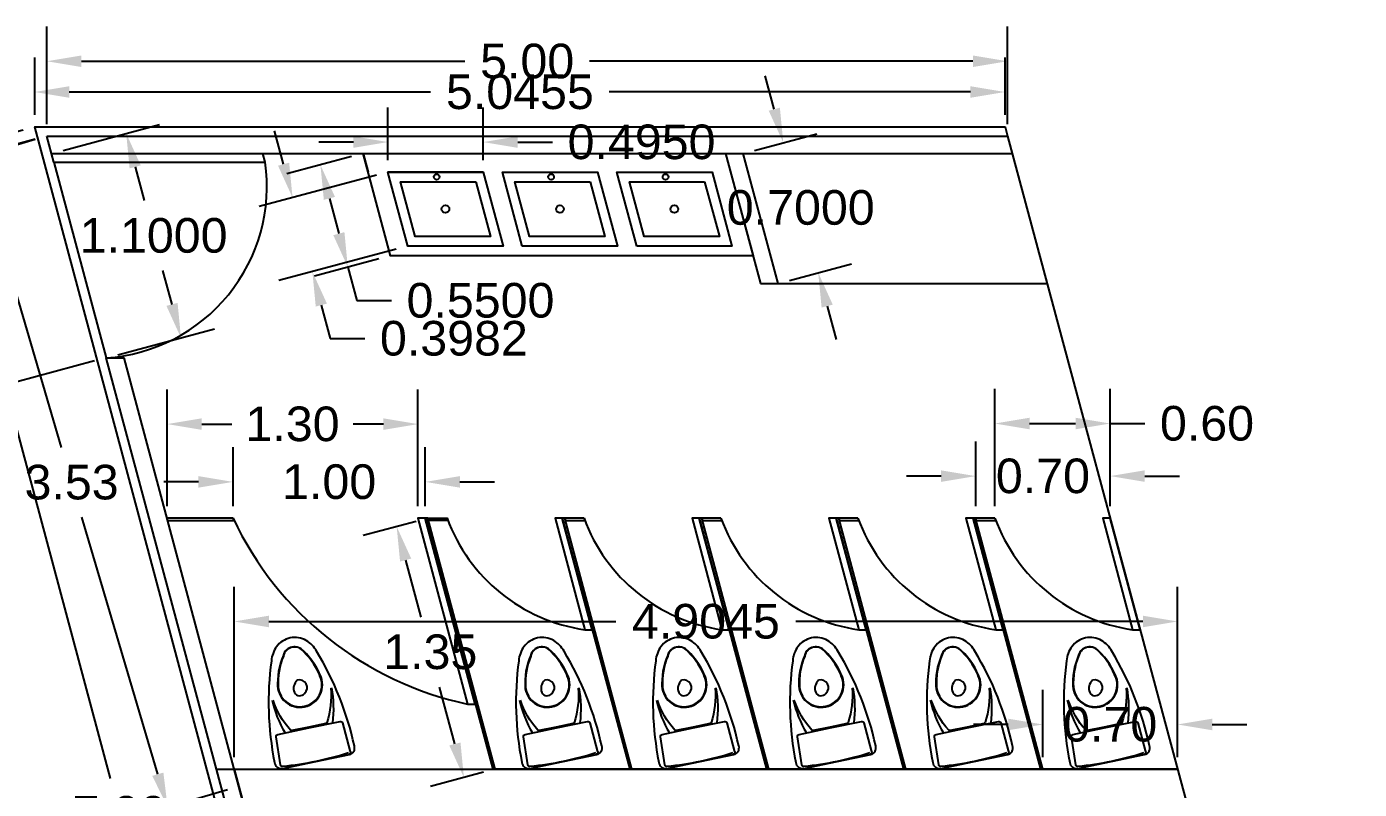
# Model space of a CAD drawing. Header units: millimetres. Extents: x 1263 to 3002, y 1308 to 2683.
# Drawn here: x 1438.88 to 1445.81, y 1383.21 to 1387.18 of the extents above; entities that cross this region are included whole.
import ezdxf
from ezdxf.lldxf.tags import DXFTag

# ---------------------------------------------------------------- set-up
doc = ezdxf.new("R2010")
doc.units = ezdxf.units.MM
doc.header["$PDMODE"] = 34
doc.layers.add('MUEBLES', color=43, linetype='Continuous')
doc.styles.get("Standard").update_dxf_attribs({"font": 'arial.ttf'})
tags = doc.linetypes.add('ARRAY BASE$0$CACHE', pattern=[0.24, 0.12, -0.12]).pattern_tags.tags
tags[6:7] = [DXFTag(74, 4), DXFTag(75, 0), DXFTag(340, '0'), DXFTag(46, 1.0), DXFTag(50, 0.0), DXFTag(44, 0.0), DXFTag(45, 0.0)]
tags[4:5] = [DXFTag(74, 4), DXFTag(75, 0), DXFTag(340, '0'), DXFTag(46, 1.0), DXFTag(50, 0.0), DXFTag(44, 0.0), DXFTag(45, 0.0)]
doc.dimstyles.get("Standard").update_dxf_attribs({"dimtxt": 0.18, "dimasz": 0.18, "dimexe": 0.18, "dimexo": 0.0625, "dimgap": 0.09, "dimtad": 0, "dimtih": 1, "dimtoh": 1, "dimdec": 4, "dimzin": 0, "dimdsep": 46, "dimtxsty": 'Standard', "dimcen": 0.09, "dimadec": 0, "dimazin": 0, "dimtfac": 1, "dimtdec": 4, "dimtofl": 0, "dimtmove": 0, "dimatfit": 3, "dimfxl": 1, "dimtolj": 1, "dimtzin": 0, "dimarcsym": 0})

# ---------------------------------------------------------------- blocks, each defined once
blk = doc.blocks.new('*D168')
at = {"color": 0, "lineweight": -2, "transparency": 16777216}
for p, q in [((1443.8153, 1384.6833), (1443.8153, 1385.0201)), ((1444.5147, 1384.6833), (1444.5147, 1385.0201)), ((1443.6353, 1384.8401), (1443.4553, 1384.8401)), ((1444.6947, 1384.8401), (1444.8747, 1384.8401))]:
    blk.add_line(p, q, dxfattribs=at)
at = {"color": 0, "transparency": 16777216}
for points in [[(1443.6353, 1384.8701), (1443.6353, 1384.8101), (1443.8153, 1384.8401)], [(1444.6947, 1384.8701), (1444.6947, 1384.8101), (1444.5147, 1384.8401)]]:
    blk.add_solid(points, dxfattribs=at)
at = {"layer": 'Defpoints', "color": 0, "transparency": 16777216}
for p in [(1444.5147, 1384.8401), (1443.8153, 1384.6208), (1444.5147, 1384.6208)]:
    blk.add_point(p, dxfattribs=at)
at = {"color": 0, "transparency": 16777216, "insert": (1444.165, 1384.8401), "char_height": 0.18, "attachment_point": 5}
blk.add_mtext('\\A1;0.70', dxfattribs=at)
blk = doc.blocks.new('*D169')
at = {"color": 0, "lineweight": -2, "transparency": 16777216}
for p, q in [((1444.1647, 1383.3793), (1444.1647, 1383.7286)), ((1444.865, 1383.3793), (1444.865, 1383.7286)), ((1443.9847, 1383.5486), (1443.8047, 1383.5486)), ((1445.045, 1383.5486), (1445.225, 1383.5486))]:
    blk.add_line(p, q, dxfattribs=at)
at = {"color": 0, "transparency": 16777216}
for points in [[(1443.9847, 1383.5786), (1443.9847, 1383.5186), (1444.1647, 1383.5486)], [(1445.045, 1383.5786), (1445.045, 1383.5186), (1444.865, 1383.5486)]]:
    blk.add_solid(points, dxfattribs=at)
at = {"layer": 'Defpoints', "color": 0, "transparency": 16777216}
for p in [(1444.865, 1383.5486), (1444.1647, 1383.3168), (1444.865, 1383.3168)]:
    blk.add_point(p, dxfattribs=at)
at = {"color": 0, "transparency": 16777216, "insert": (1444.5148, 1383.5486), "char_height": 0.18, "attachment_point": 5}
blk.add_mtext('\\A1;0.70', dxfattribs=at)
blk = doc.blocks.new('*D170')
at = {"color": 0, "lineweight": -2, "transparency": 16777216}
for p, q in [((1443.9153, 1384.6833), (1443.9153, 1385.2935)), ((1444.5147, 1384.6833), (1444.5147, 1385.2935)), ((1444.0953, 1385.1135), (1444.3347, 1385.1135)), ((1444.5147, 1385.1135), (1444.6947, 1385.1135))]:
    blk.add_line(p, q, dxfattribs=at)
at = {"color": 0, "transparency": 16777216}
for points in [[(1444.0953, 1385.1435), (1444.0953, 1385.0835), (1443.9153, 1385.1135)], [(1444.3347, 1385.1435), (1444.3347, 1385.0835), (1444.5147, 1385.1135)]]:
    blk.add_solid(points, dxfattribs=at)
at = {"layer": 'Defpoints', "color": 0, "transparency": 16777216}
for p in [(1444.5147, 1385.1135), (1443.9153, 1384.6208), (1444.5147, 1384.6208)]:
    blk.add_point(p, dxfattribs=at)
at = {"color": 0, "transparency": 16777216, "insert": (1445.0182, 1385.1135), "char_height": 0.18, "attachment_point": 5}
blk.add_mtext('\\A1;0.60', dxfattribs=at)
blk = doc.blocks.new('*D171')
at = {"color": 0, "lineweight": -2, "transparency": 16777216}
for p, q in [((1439.954, 1384.6833), (1439.954, 1384.99)), ((1440.9534, 1384.6833), (1440.9534, 1384.99)), ((1439.774, 1384.81), (1439.594, 1384.81)), ((1441.1334, 1384.81), (1441.3134, 1384.81))]:
    blk.add_line(p, q, dxfattribs=at)
at = {"color": 0, "transparency": 16777216}
for points in [[(1439.774, 1384.84), (1439.774, 1384.78), (1439.954, 1384.81)], [(1441.1334, 1384.84), (1441.1334, 1384.78), (1440.9534, 1384.81)]]:
    blk.add_solid(points, dxfattribs=at)
at = {"layer": 'Defpoints', "color": 0, "transparency": 16777216}
for p in [(1440.9534, 1384.81), (1439.954, 1384.6208), (1440.9534, 1384.6208)]:
    blk.add_point(p, dxfattribs=at)
at = {"color": 0, "transparency": 16777216, "insert": (1440.4537, 1384.81), "char_height": 0.18, "attachment_point": 5}
blk.add_mtext('\\A1;1.00', dxfattribs=at)
blk = doc.blocks.new('*D172')
at = {"color": 0, "lineweight": -2, "transparency": 16777216}
for p, q in [((1439.6111, 1384.6833), (1439.6111, 1385.2905)), ((1440.9155, 1384.6833), (1440.9155, 1385.2905)), ((1439.7911, 1385.1105), (1439.9483, 1385.1105)), ((1440.7355, 1385.1105), (1440.5783, 1385.1105))]:
    blk.add_line(p, q, dxfattribs=at)
at = {"color": 0, "transparency": 16777216}
for points in [[(1439.7911, 1385.1405), (1439.7911, 1385.0805), (1439.6111, 1385.1105)], [(1440.7355, 1385.1405), (1440.7355, 1385.0805), (1440.9155, 1385.1105)]]:
    blk.add_solid(points, dxfattribs=at)
at = {"layer": 'Defpoints', "color": 0, "transparency": 16777216}
for p in [(1440.9155, 1385.1105), (1439.6111, 1384.6208), (1440.9155, 1384.6208)]:
    blk.add_point(p, dxfattribs=at)
at = {"color": 0, "transparency": 16777216, "insert": (1440.2633, 1385.1105), "char_height": 0.18, "attachment_point": 5}
blk.add_mtext('\\A1;1.30', dxfattribs=at)
blk = doc.blocks.new('*D173')
at = {"color": 0, "lineweight": -2, "transparency": 16777216}
for p, q in [((1440.9063, 1384.6046), (1440.6309, 1384.5308)), ((1440.8513, 1384.4035), (1440.9307, 1384.1074)), ((1441.1076, 1383.4473), (1441.0282, 1383.7434)), ((1441.2557, 1383.3006), (1440.9803, 1383.2268))]:
    blk.add_line(p, q, dxfattribs=at)
at = {"color": 0, "transparency": 16777216}
for points in [[(1440.8803, 1384.4113), (1440.8224, 1384.3958), (1440.8048, 1384.5774)], [(1441.1366, 1383.455), (1441.0786, 1383.4395), (1441.1542, 1383.2734)]]:
    blk.add_solid(points, dxfattribs=at)
at = {"layer": 'Defpoints', "color": 0, "transparency": 16777216}
for p in [(1440.8048, 1384.5774), (1440.9667, 1384.6208), (1441.3161, 1383.3168)]:
    blk.add_point(p, dxfattribs=at)
at = {"color": 0, "transparency": 16777216, "insert": (1440.9795, 1383.9254), "char_height": 0.18, "attachment_point": 5}
blk.add_mtext('\\A1;1.35', dxfattribs=at)
blk = doc.blocks.new('*D179')
at = {"color": 0, "lineweight": -2, "transparency": 16777216}
for p, q in [((1438.9856, 1386.67), (1438.9856, 1387.1771)), ((1443.9811, 1386.67), (1443.9811, 1387.1771)), ((1439.1656, 1386.9971), (1441.1598, 1386.9971)), ((1443.8011, 1386.9971), (1441.8068, 1386.9971))]:
    blk.add_line(p, q, dxfattribs=at)
at = {"color": 0, "transparency": 16777216}
for points in [[(1439.1656, 1387.0271), (1439.1656, 1386.9671), (1438.9856, 1386.9971)], [(1443.8011, 1387.0271), (1443.8011, 1386.9671), (1443.9811, 1386.9971)]]:
    blk.add_solid(points, dxfattribs=at)
at = {"layer": 'Defpoints', "color": 0, "transparency": 16777216}
for p in [(1443.9811, 1386.9971), (1438.9856, 1386.6075), (1443.9811, 1386.6075)]:
    blk.add_point(p, dxfattribs=at)
at = {"color": 0, "transparency": 16777216, "insert": (1441.4833, 1386.9971), "char_height": 0.18, "attachment_point": 5}
blk.add_mtext('\\A1;5.00', dxfattribs=at)
blk = doc.blocks.new('*D180')
at = {"color": 0, "lineweight": -2, "transparency": 16777216}
for p, q in [((1438.9252, 1386.5913), (1438.2839, 1386.4195)), ((1438.5043, 1386.2922), (1439.3149, 1383.2673)), ((1440.2229, 1379.8785), (1439.4124, 1382.9035)), ((1440.7369, 1379.8299), (1440.0956, 1379.658))]:
    blk.add_line(p, q, dxfattribs=at)
at = {"color": 0, "transparency": 16777216}
for points in [[(1438.5333, 1386.3), (1438.4754, 1386.2845), (1438.4577, 1386.4661)], [(1440.2519, 1379.8862), (1440.1939, 1379.8707), (1440.2695, 1379.7046)]]:
    blk.add_solid(points, dxfattribs=at)
at = {"layer": 'Defpoints', "color": 0, "transparency": 16777216}
for p in [(1438.9856, 1386.6075), (1440.7973, 1379.846), (1440.2695, 1379.7046)]:
    blk.add_point(p, dxfattribs=at)
at = {"color": 0, "transparency": 16777216, "insert": (1439.3636, 1383.0854), "char_height": 0.18, "attachment_point": 5}
blk.add_mtext('\\A1;7.00', dxfattribs=at)
blk = doc.blocks.new('*D181')
at = {"color": 0, "lineweight": -2, "transparency": 16777216}
for p, q in [((1438.9256, 1386.5898), (1438.4423, 1386.447)), ((1438.666, 1386.3254), (1439.0607, 1384.9896)), ((1439.563, 1383.2899), (1439.1683, 1384.6257)), ((1439.9247, 1383.2091), (1439.4414, 1383.0663))]:
    blk.add_line(p, q, dxfattribs=at)
at = {"color": 0, "transparency": 16777216}
for points in [[(1438.6947, 1386.3339), (1438.6372, 1386.3169), (1438.615, 1386.498)], [(1439.5918, 1383.2984), (1439.5342, 1383.2814), (1439.614, 1383.1173)]]:
    blk.add_solid(points, dxfattribs=at)
at = {"layer": 'Defpoints', "color": 0, "transparency": 16777216}
for p in [(1438.9856, 1386.6075), (1439.9846, 1383.2268), (1439.614, 1383.1173)]:
    blk.add_point(p, dxfattribs=at)
at = {"color": 0, "transparency": 16777216, "insert": (1439.1145, 1384.8076), "char_height": 0.18, "attachment_point": 5}
blk.add_mtext('\\A1;3.53', dxfattribs=at)
blk = doc.blocks.new('*D183')
at = {"color": 0, "lineweight": -2, "transparency": 16777216}
for p, q in [((1439.0701, 1386.5337), (1439.5724, 1386.6683)), ((1439.4451, 1386.4478), (1439.4921, 1386.2724)), ((1439.6366, 1385.7331), (1439.5896, 1385.9086)), ((1439.3548, 1385.4712), (1439.8571, 1385.6058))]:
    blk.add_line(p, q, dxfattribs=at)
at = {"color": 0, "transparency": 16777216}
for points in [[(1439.4741, 1386.4556), (1439.4161, 1386.4401), (1439.3985, 1386.6217)], [(1439.6656, 1385.7408), (1439.6077, 1385.7253), (1439.6832, 1385.5592)]]:
    blk.add_solid(points, dxfattribs=at)
at = {"layer": 'Defpoints', "color": 0, "transparency": 16777216}
for p in [(1439.0097, 1386.5175), (1439.6832, 1385.5592), (1439.2944, 1385.455)]:
    blk.add_point(p, dxfattribs=at)
at = {"color": 0, "transparency": 16777216, "insert": (1439.5409, 1386.0905), "char_height": 0.18, "attachment_point": 5}
blk.add_mtext('\\A1;1.1000', dxfattribs=at)
blk = doc.blocks.new('*D184')
at = {"color": 0, "lineweight": -2, "transparency": 16777216}
for p, q in [((1438.9226, 1386.7183), (1438.9226, 1387.0173)), ((1443.9681, 1386.7183), (1443.9681, 1387.0173)), ((1439.1026, 1386.8373), (1440.981, 1386.8373)), ((1443.7881, 1386.8373), (1441.9097, 1386.8373))]:
    blk.add_line(p, q, dxfattribs=at)
at = {"color": 0, "transparency": 16777216}
for points in [[(1439.1026, 1386.8673), (1439.1026, 1386.8073), (1438.9226, 1386.8373)], [(1443.7881, 1386.8673), (1443.7881, 1386.8073), (1443.9681, 1386.8373)]]:
    blk.add_solid(points, dxfattribs=at)
at = {"layer": 'Defpoints', "color": 0, "transparency": 16777216}
for p in [(1443.9681, 1386.8373), (1438.9226, 1386.6558), (1443.9681, 1386.6558)]:
    blk.add_point(p, dxfattribs=at)
at = {"color": 0, "transparency": 16777216, "insert": (1441.4454, 1386.8373), "char_height": 0.18, "attachment_point": 5}
blk.add_mtext('\\A1;5.0455', dxfattribs=at)
blk = doc.blocks.new('*D185')
at = {"color": 0, "lineweight": -2, "transparency": 16777216}
for p, q in [((1438.8623, 1386.6396), (1436.9407, 1386.1248)), ((1437.1612, 1385.9975), (1437.9847, 1382.9242)), ((1438.9056, 1379.4872), (1438.0821, 1382.5604)), ((1440.6999, 1379.7816), (1438.7783, 1379.2667))]:
    blk.add_line(p, q, dxfattribs=at)
at = {"color": 0, "transparency": 16777216}
for points in [[(1437.1902, 1386.0053), (1437.1322, 1385.9897), (1437.1146, 1386.1714)], [(1438.9346, 1379.4949), (1438.8766, 1379.4794), (1438.9522, 1379.3133)]]:
    blk.add_solid(points, dxfattribs=at)
at = {"layer": 'Defpoints', "color": 0, "transparency": 16777216}
for p in [(1438.9226, 1386.6558), (1440.7602, 1379.7977), (1438.9522, 1379.3133)]:
    blk.add_point(p, dxfattribs=at)
at = {"color": 0, "transparency": 16777216, "insert": (1438.0334, 1382.7423), "char_height": 0.18, "attachment_point": 5}
blk.add_mtext('\\A1;7.1000', dxfattribs=at)
blk = doc.blocks.new('*D186')
at = {"color": 0, "lineweight": -2, "transparency": 16777216}
for p, q in [((1439.234, 1385.4388), (1437.9965, 1385.1072)), ((1438.217, 1384.98), (1438.7187, 1383.1076)), ((1439.3179, 1380.8713), (1438.8162, 1382.7436)), ((1440.4281, 1380.9824), (1439.1906, 1380.6508))]:
    blk.add_line(p, q, dxfattribs=at)
at = {"color": 0, "transparency": 16777216}
for points in [[(1438.246, 1384.9877), (1438.188, 1384.9722), (1438.1704, 1385.1538)], [(1439.3469, 1380.879), (1439.2889, 1380.8635), (1439.3645, 1380.6974)]]:
    blk.add_solid(points, dxfattribs=at)
at = {"layer": 'Defpoints', "color": 0, "transparency": 16777216}
for p in [(1439.2944, 1385.455), (1440.4885, 1380.9986), (1439.3645, 1380.6974)]:
    blk.add_point(p, dxfattribs=at)
at = {"color": 0, "transparency": 16777216, "insert": (1438.7674, 1382.9256), "char_height": 0.18, "attachment_point": 5}
blk.add_mtext('\\A1;4.6137', dxfattribs=at)
blk = doc.blocks.new('*D187')
at = {"color": 0, "lineweight": -2, "transparency": 16777216}
for p, q in [((1439.9605, 1383.3793), (1439.9605, 1384.2642)), ((1444.865, 1383.3793), (1444.865, 1384.2642)), ((1440.1405, 1384.0842), (1441.9448, 1384.0842)), ((1444.685, 1384.0842), (1442.8807, 1384.0842))]:
    blk.add_line(p, q, dxfattribs=at)
at = {"color": 0, "transparency": 16777216}
for points in [[(1440.1405, 1384.1142), (1440.1405, 1384.0542), (1439.9605, 1384.0842)], [(1444.685, 1384.1142), (1444.685, 1384.0542), (1444.865, 1384.0842)]]:
    blk.add_solid(points, dxfattribs=at)
at = {"layer": 'Defpoints', "color": 0, "transparency": 16777216}
for p in [(1444.865, 1384.0842), (1439.9605, 1383.3168), (1444.865, 1383.3168)]:
    blk.add_point(p, dxfattribs=at)
at = {"color": 0, "transparency": 16777216, "insert": (1442.4127, 1384.0842), "char_height": 0.18, "attachment_point": 5}
blk.add_mtext('\\A1;4.9045', dxfattribs=at)
blk = doc.blocks.new('*D188')
at = {"color": 0, "lineweight": -2, "transparency": 16777216}
for p, q in [((1442.7683, 1386.7477), (1442.7216, 1386.9216)), ((1442.6655, 1386.5337), (1442.9888, 1386.6206)), ((1442.8471, 1385.8577), (1443.1704, 1385.9445)), ((1443.0433, 1385.724), (1443.09, 1385.5502))]:
    blk.add_line(p, q, dxfattribs=at)
at = {"color": 0, "transparency": 16777216}
for points in [[(1442.7973, 1386.7555), (1442.7393, 1386.7399), (1442.815, 1386.5739)], [(1443.0722, 1385.7318), (1443.0143, 1385.7162), (1442.9966, 1385.8979)]]:
    blk.add_solid(points, dxfattribs=at)
at = {"layer": 'Defpoints', "color": 0, "transparency": 16777216}
for p in [(1442.6052, 1386.5175), (1442.9966, 1385.8979), (1442.7867, 1385.8415)]:
    blk.add_point(p, dxfattribs=at)
at = {"color": 0, "transparency": 16777216, "insert": (1442.9058, 1386.2359), "char_height": 0.18, "attachment_point": 5}
blk.add_mtext('\\A1;0.7000', dxfattribs=at)
blk = doc.blocks.new('*D190')
at = {"color": 0, "lineweight": -2, "transparency": 16777216}
for p, q in [((1440.5698, 1386.5013), (1440.2345, 1386.4115)), ((1440.455, 1386.2842), (1440.5041, 1386.1007)), ((1440.7121, 1385.9701), (1440.3769, 1385.8803)), ((1440.5507, 1385.9268), (1440.5973, 1385.753)), ((1440.5973, 1385.753), (1440.7773, 1385.753))]:
    blk.add_line(p, q, dxfattribs=at)
at = {"color": 0, "transparency": 16777216}
for points in [[(1440.4839, 1386.292), (1440.426, 1386.2765), (1440.4084, 1386.4581)], [(1440.5331, 1386.1085), (1440.4752, 1386.0929), (1440.5507, 1385.9268)]]:
    blk.add_solid(points, dxfattribs=at)
at = {"layer": 'Defpoints', "color": 0, "transparency": 16777216}
for p in [(1440.6302, 1386.5175), (1440.7725, 1385.9863), (1440.5507, 1385.9268)]:
    blk.add_point(p, dxfattribs=at)
at = {"color": 0, "transparency": 16777216, "insert": (1441.2406, 1385.753), "char_height": 0.18, "attachment_point": 5}
blk.add_mtext('\\A1;0.5500', dxfattribs=at)
blk = doc.blocks.new('*D193')
at = {"color": 0, "lineweight": -2, "transparency": 16777216}
for p, q in [((1440.7596, 1386.4834), (1440.7596, 1386.7569)), ((1441.2546, 1386.4834), (1441.2546, 1386.7569)), ((1440.5796, 1386.5769), (1440.3996, 1386.5769)), ((1441.4346, 1386.5769), (1441.6146, 1386.5769))]:
    blk.add_line(p, q, dxfattribs=at)
at = {"color": 0, "transparency": 16777216}
for points in [[(1440.5796, 1386.6069), (1440.5796, 1386.5469), (1440.7596, 1386.5769)], [(1441.4346, 1386.6069), (1441.4346, 1386.5469), (1441.2546, 1386.5769)]]:
    blk.add_solid(points, dxfattribs=at)
at = {"layer": 'Defpoints', "color": 0, "transparency": 16777216}
for p in [(1441.2546, 1386.5769), (1440.7596, 1386.4209), (1441.2546, 1386.4209)]:
    blk.add_point(p, dxfattribs=at)
at = {"color": 0, "transparency": 16777216, "insert": (1442.0779, 1386.5769), "char_height": 0.18, "attachment_point": 5}
blk.add_mtext('\\A1;0.4950', dxfattribs=at)
blk = doc.blocks.new('*D194')
at = {"color": 0, "lineweight": -2, "transparency": 16777216}
for p, q in [((1440.2168, 1386.4618), (1440.1702, 1386.6357)), ((1440.6992, 1386.4048), (1440.0895, 1386.2414)), ((1440.8023, 1386.0201), (1440.1925, 1385.8567)), ((1440.413, 1385.7294), (1440.4596, 1385.5556)), ((1440.4596, 1385.5556), (1440.6396, 1385.5556))]:
    blk.add_line(p, q, dxfattribs=at)
at = {"color": 0, "transparency": 16777216}
for points in [[(1440.2457, 1386.4696), (1440.1878, 1386.4541), (1440.2633, 1386.288)], [(1440.442, 1385.7372), (1440.384, 1385.7217), (1440.3664, 1385.9033)]]:
    blk.add_solid(points, dxfattribs=at)
at = {"layer": 'Defpoints', "color": 0, "transparency": 16777216}
for p in [(1440.7596, 1386.4209), (1440.8626, 1386.0363), (1440.3664, 1385.9033)]:
    blk.add_point(p, dxfattribs=at)
at = {"color": 0, "transparency": 16777216, "insert": (1441.1023, 1385.5556), "char_height": 0.18, "attachment_point": 5}
blk.add_mtext('\\A1;0.3982', dxfattribs=at)

msp = doc.modelspace()

# ---------------------------------------------------------------- linework, layer by layer
for p, q in [((1439.00968, 1386.51752), (1438.98557, 1386.60752)), ((1438.98557, 1386.60752), (1443.98105, 1386.60752)), ((1439.00968, 1386.51752), (1444.00523, 1386.51752)), ((1439.00968, 1386.51752), (1440.10968, 1386.51752)), ((1439.02174, 1386.47252), (1439.00968, 1386.51752)), ((1440.12174, 1386.47252), (1440.10968, 1386.51752)), ((1442.51515, 1386.51752), (1442.69674, 1385.84149)), ((1442.60515, 1386.51752), (1442.78674, 1385.84149)), ((1439.02174, 1386.47252), (1440.12174, 1386.47252)), ((1439.02174, 1386.47252), (1439.29438, 1385.45501)), ((1442.69674, 1385.84149), (1442.78674, 1385.84149)), ((1442.78674, 1385.84149), (1444.18682, 1385.84149)), ((1440.48848, 1380.99856), (1439.29438, 1385.45501)), ((1439.29438, 1385.45501), (1439.38756, 1385.45501)), ((1440.58166, 1380.99856), (1439.38756, 1385.45501)), ((1439.95397, 1384.62078), (1439.61109, 1384.62078)), ((1439.61437, 1384.60852), (1439.95726, 1384.60852)), ((1439.95726, 1384.60852), (1439.95397, 1384.62078)), ((1440.91551, 1384.62078), (1441.17353, 1383.65465)), ((1440.95397, 1384.62078), (1441.30425, 1383.31678)), ((1441.31608, 1383.31678), (1440.96667, 1384.62078)), ((1441.66612, 1384.62078), (1442.0164, 1383.31678)), ((1441.67882, 1384.62078), (1441.66612, 1384.62078)), ((1441.77882, 1384.62078), (1441.67882, 1384.62078)), ((1442.02823, 1383.31678), (1441.67882, 1384.62078)), ((1441.67882, 1384.62078), (1441.68211, 1384.60852)), ((1441.68211, 1384.60852), (1441.78211, 1384.60852)), ((1441.77882, 1384.62078), (1441.78211, 1384.60852)), ((1442.37827, 1384.62078), (1442.72855, 1383.31678)), ((1442.39097, 1384.62078), (1442.37827, 1384.62078)), ((1442.49097, 1384.62078), (1442.39097, 1384.62078)), ((1442.74038, 1383.31678), (1442.39097, 1384.62078)), ((1442.39097, 1384.62078), (1442.39426, 1384.60852)), ((1442.39426, 1384.60852), (1442.49426, 1384.60852)), ((1442.49097, 1384.62078), (1442.49426, 1384.60852)), ((1443.09042, 1384.62078), (1443.4407, 1383.31678)), ((1443.10312, 1384.62078), (1443.09042, 1384.62078)), ((1443.20312, 1384.62078), (1443.10312, 1384.62078)), ((1443.45253, 1383.31678), (1443.10312, 1384.62078)), ((1443.10312, 1384.62078), (1443.10641, 1384.60852)), ((1443.10641, 1384.60852), (1443.20641, 1384.60852)), ((1443.20312, 1384.62078), (1443.20641, 1384.60852)), ((1443.80257, 1384.62078), (1444.15285, 1383.31678)), ((1443.81527, 1384.62078), (1443.80257, 1384.62078)), ((1443.91527, 1384.62078), (1443.81527, 1384.62078)), ((1444.16468, 1383.31678), (1443.81527, 1384.62078)), ((1443.81527, 1384.62078), (1443.81856, 1384.60852)), ((1443.81856, 1384.60852), (1443.91856, 1384.60852)), ((1443.91527, 1384.62078), (1443.91856, 1384.60852)), ((1439.86732, 1383.31678), (1444.865, 1383.31678)), ((1439.96049, 1383.31678), (1440.00872, 1383.13678)), ((1442.0164, 1383.31678), (1441.30425, 1383.31678)), ((1442.72855, 1383.31678), (1442.0164, 1383.31678)), ((1443.4407, 1383.31678), (1442.72855, 1383.31678)), ((1444.15285, 1383.31678), (1443.4407, 1383.31678)), ((1444.865, 1383.31678), (1444.15285, 1383.31678))]:
    msp.add_line(p, q)
at = {"color": 240, "linetype": 'ARRAY BASE$0$CACHE', "true_color": 0xed1f24}
msp.add_lwpolyline([(1445.81024, 1379.79775), (1440.76024, 1379.79775), (1440.7473, 1379.84604), (1438.92263, 1386.65582), (1443.96808, 1386.65582), (1443.98105, 1386.60752), (1445.7973, 1379.84604)], dxfattribs=at)
for points in [[(1440.63015, 1386.51752), (1442.51515, 1386.51752), (1442.65786, 1385.98626), (1440.7725, 1385.98626), (1440.63015, 1386.51752), (1440.65603, 1386.42093)], [(1441.25456, 1386.42093), (1440.75956, 1386.42093), (1441.25456, 1386.42093), (1441.35763, 1386.03626), (1440.86263, 1386.03626), (1440.75956, 1386.42093)], [(1441.21284, 1383.65502), (1440.95342, 1384.62078), (1440.91551, 1384.62078), (1441.17353, 1383.65465), (1441.21284, 1383.65502), (1440.95342, 1384.62078)], [(1440.96667, 1384.62078), (1441.06667, 1384.62078), (1441.06996, 1384.60852), (1440.96996, 1384.60852), (1440.96667, 1384.62078), (1440.95397, 1384.62078)], [(1441.82173, 1384.04149), (1441.66612, 1384.62078), (1441.62821, 1384.62078), (1441.78292, 1384.04149), (1441.82173, 1384.04149)], [(1442.53388, 1384.04149), (1442.37827, 1384.62078), (1442.34036, 1384.62078), (1442.49507, 1384.04149), (1442.53388, 1384.04149)], [(1443.24603, 1384.04149), (1443.09042, 1384.62078), (1443.05251, 1384.62078), (1443.20722, 1384.04149), (1443.24603, 1384.04149)], [(1443.95818, 1384.04149), (1443.80257, 1384.62078), (1443.76466, 1384.62078), (1443.91937, 1384.04149), (1443.95818, 1384.04149)], [(1444.67033, 1384.04149), (1444.51472, 1384.62078), (1444.47681, 1384.62078), (1444.63152, 1384.04149), (1444.67033, 1384.04149)]]:
    msp.add_lwpolyline(points)
for points in [[(1441.21619, 1386.37093), (1441.29247, 1386.08626), (1440.901, 1386.08626), (1440.82472, 1386.37093)], [(1441.45763, 1386.03626), (1441.35456, 1386.42093), (1441.84956, 1386.42093), (1441.95263, 1386.03626)], [(1441.81119, 1386.37093), (1441.88747, 1386.08626), (1441.496, 1386.08626), (1441.41972, 1386.37093)], [(1442.05263, 1386.03626), (1441.94956, 1386.42093), (1442.44456, 1386.42093), (1442.54763, 1386.03626)], [(1442.40619, 1386.37093), (1442.48247, 1386.08626), (1442.091, 1386.08626), (1442.01472, 1386.37093)]]:
    msp.add_lwpolyline(points, close=True)
for centre, radius in [((1441.01266, 1386.39572), 0.01463), ((1441.60766, 1386.39572), 0.01463), ((1442.20266, 1386.39572), 0.01463), ((1441.0586, 1386.2286), 0.01996), ((1441.6536, 1386.2286), 0.01996), ((1442.2486, 1386.2286), 0.01996)]:
    msp.add_circle(centre, radius)
for centre, radius, start, end in [((1439.23578, 1386.34778), 0.8947, 273.755401, 8.014628), ((1441.54085, 1385.37111), 1.75533, 205.306338, 257.921097), ((1441.91003, 1384.93109), 0.89863, 200.200469, 261.868236), ((1442.62218, 1384.93109), 0.89863, 200.200469, 261.868236), ((1443.33433, 1384.93109), 0.89863, 200.200469, 261.868236), ((1444.04648, 1384.93109), 0.89863, 200.200469, 261.868236), ((1444.75863, 1384.93109), 0.89863, 200.200469, 261.868236)]:
    msp.add_arc(centre, radius, start, end)
at = {"layer": 'MUEBLES', "color": 7}
for points in [[(1440.38857, 1383.92924, 0.1369387), (1440.33495, 1383.98512, 0.185158), (1440.25137, 1383.9987, 0.185158), (1440.18015, 1383.95292, 0.1369387), (1440.15326, 1383.8803, 0.0826689), (1440.16956, 1383.35053, 0.4442932), (1440.21093, 1383.32029), (1440.38496, 1383.3565, -0.0255374), (1440.21174, 1383.32958, -0.3997494), (1440.20043, 1383.3383), (1440.17788, 1383.48485, -0.3989595), (1440.18634, 1383.49706), (1440.3487, 1383.53083), (1440.51106, 1383.5646, -0.3989595), (1440.52369, 1383.55679), (1440.56144, 1383.4134, -0.3997494), (1440.559, 1383.3927, 0.4442932), (1440.58488, 1383.43692, 0.0826689)], [(1441.67481, 1383.92924, 0.1369387), (1441.62119, 1383.98512, 0.185158), (1441.53762, 1383.9987, 0.185158), (1441.46639, 1383.95292, 0.1369387), (1441.4395, 1383.8803, 0.0826689), (1441.4558, 1383.35053, 0.4442932), (1441.49717, 1383.32029), (1441.67121, 1383.3565, -0.0255374), (1441.49798, 1383.32958, -0.3997494), (1441.48668, 1383.3383), (1441.46412, 1383.48485, -0.3989595), (1441.47258, 1383.49706), (1441.63494, 1383.53083), (1441.7973, 1383.5646, -0.3989595), (1441.80993, 1383.55679), (1441.84768, 1383.4134, -0.3997494), (1441.84524, 1383.3927, 0.4442932), (1441.87112, 1383.43692, 0.0826689)], [(1442.38696, 1383.92924, 0.1369387), (1442.33334, 1383.98512, 0.185158), (1442.24977, 1383.9987, 0.185158), (1442.17854, 1383.95292, 0.1369387), (1442.15165, 1383.8803, 0.0826689), (1442.16795, 1383.35053, 0.4442932), (1442.20932, 1383.32029), (1442.38336, 1383.3565, -0.0255374), (1442.21013, 1383.32958, -0.3997494), (1442.19883, 1383.3383), (1442.17627, 1383.48485, -0.3989595), (1442.18474, 1383.49706), (1442.34709, 1383.53083), (1442.50945, 1383.5646, -0.3989595), (1442.52208, 1383.55679), (1442.55983, 1383.4134, -0.3997494), (1442.55739, 1383.3927, 0.4442932), (1442.58327, 1383.43692, 0.0826689)], [(1443.09911, 1383.92924, 0.1369387), (1443.04549, 1383.98512, 0.185158), (1442.96192, 1383.9987, 0.185158), (1442.89069, 1383.95292, 0.1369387), (1442.8638, 1383.8803, 0.0826689), (1442.8801, 1383.35053, 0.4442932), (1442.92147, 1383.32029), (1443.09551, 1383.3565, -0.0255374), (1442.92228, 1383.32958, -0.3997494), (1442.91098, 1383.3383), (1442.88842, 1383.48485, -0.3989595), (1442.89689, 1383.49706), (1443.05924, 1383.53083), (1443.2216, 1383.5646, -0.3989595), (1443.23423, 1383.55679), (1443.27198, 1383.4134, -0.3997494), (1443.26954, 1383.3927, 0.4442932), (1443.29543, 1383.43692, 0.0826689)], [(1443.81126, 1383.92924, 0.1369387), (1443.75764, 1383.98512, 0.185158), (1443.67407, 1383.9987, 0.185158), (1443.60284, 1383.95292, 0.1369387), (1443.57595, 1383.8803, 0.0826689), (1443.59225, 1383.35053, 0.4442932), (1443.63362, 1383.32029), (1443.80766, 1383.3565, -0.0255374), (1443.63443, 1383.32958, -0.3997494), (1443.62313, 1383.3383), (1443.60057, 1383.48485, -0.3989595), (1443.60904, 1383.49706), (1443.77139, 1383.53083), (1443.93375, 1383.5646, -0.3989595), (1443.94638, 1383.55679), (1443.98413, 1383.4134, -0.3997494), (1443.98169, 1383.3927, 0.4442932), (1444.00758, 1383.43692, 0.0826689)], [(1444.52341, 1383.92924, 0.1369387), (1444.4698, 1383.98512, 0.185158), (1444.38622, 1383.9987, 0.185158), (1444.31499, 1383.95292, 0.1369387), (1444.28811, 1383.8803, 0.0826689), (1444.3044, 1383.35053, 0.4442932), (1444.34577, 1383.32029), (1444.51981, 1383.3565, -0.0255374), (1444.34658, 1383.32958, -0.3997494), (1444.33528, 1383.3383), (1444.31272, 1383.48485, -0.3989595), (1444.32119, 1383.49706), (1444.48354, 1383.53083), (1444.6459, 1383.5646, -0.3989595), (1444.65853, 1383.55679), (1444.69628, 1383.4134, -0.3997494), (1444.69385, 1383.3927, 0.4442932), (1444.71973, 1383.43692, 0.0826689)], [(1440.2882, 1383.77873, 0.3235787), (1440.27322, 1383.71432, 0.5398506), (1440.3263, 1383.7104, 0.8005085)], [(1441.57444, 1383.77873, 0.3235787), (1441.55947, 1383.71432, 0.5398506), (1441.61255, 1383.7104, 0.8005085)], [(1442.28659, 1383.77873, 0.3235787), (1442.27162, 1383.71432, 0.5398506), (1442.3247, 1383.7104, 0.8005085)], [(1442.99874, 1383.77873, 0.3235787), (1442.98377, 1383.71432, 0.5398506), (1443.03685, 1383.7104, 0.8005085)], [(1443.71089, 1383.77873, 0.3235787), (1443.69592, 1383.71432, 0.5398506), (1443.749, 1383.7104, 0.8005085)], [(1444.42304, 1383.77873, 0.3235787), (1444.40807, 1383.71432, 0.5398506), (1444.46115, 1383.7104, 0.8005085)]]:
    msp.add_lwpolyline(points, format="xyb", close=True, dxfattribs=at)
for points in [[(1440.41457, 1383.78526, 0.1226116), (1440.31975, 1383.93113, 0.2757584), (1440.26122, 1383.95138, 0.2757584), (1440.21562, 1383.90947, 0.1226116), (1440.18683, 1383.73789)], [(1440.4107, 1383.78926, 0.1136628), (1440.32181, 1383.92634, 0.2986662), (1440.26148, 1383.95011, 0.2986662), (1440.21564, 1383.90425, 0.1136628), (1440.18879, 1383.7431)], [(1441.70081, 1383.78526, 0.1226116), (1441.60599, 1383.93113, 0.2757584), (1441.54746, 1383.95138, 0.2757584), (1441.50186, 1383.90947, 0.1226116), (1441.47307, 1383.73789)], [(1441.69694, 1383.78926, 0.1136628), (1441.60805, 1383.92634, 0.2986662), (1441.54772, 1383.95011, 0.2986662), (1441.50188, 1383.90425, 0.1136628), (1441.47503, 1383.7431)], [(1442.41296, 1383.78526, 0.1226116), (1442.31814, 1383.93113, 0.2757584), (1442.25961, 1383.95138, 0.2757584), (1442.21401, 1383.90947, 0.1226116), (1442.18522, 1383.73789)], [(1442.40909, 1383.78926, 0.1136628), (1442.32021, 1383.92634, 0.2986662), (1442.25987, 1383.95011, 0.2986662), (1442.21403, 1383.90425, 0.1136628), (1442.18718, 1383.7431)], [(1443.12512, 1383.78526, 0.1226116), (1443.03029, 1383.93113, 0.2757584), (1442.97176, 1383.95138, 0.2757584), (1442.92616, 1383.90947, 0.1226116), (1442.89737, 1383.73789)], [(1443.12124, 1383.78926, 0.1136628), (1443.03236, 1383.92634, 0.2986662), (1442.97203, 1383.95011, 0.2986662), (1442.92618, 1383.90425, 0.1136628), (1442.89933, 1383.7431)], [(1443.83727, 1383.78526, 0.1226116), (1443.74244, 1383.93113, 0.2757584), (1443.68391, 1383.95138, 0.2757584), (1443.63831, 1383.90947, 0.1226116), (1443.60952, 1383.73789)], [(1443.83339, 1383.78926, 0.1136628), (1443.74451, 1383.92634, 0.2986662), (1443.68418, 1383.95011, 0.2986662), (1443.63833, 1383.90425, 0.1136628), (1443.61148, 1383.7431)], [(1444.54942, 1383.78526, 0.1226116), (1444.45459, 1383.93113, 0.2757584), (1444.39606, 1383.95138, 0.2757584), (1444.35046, 1383.90947, 0.1226116), (1444.32167, 1383.73789)], [(1444.54554, 1383.78926, 0.1136628), (1444.45666, 1383.92634, 0.2986662), (1444.39633, 1383.95011, 0.2986662), (1444.35048, 1383.90425, 0.1136628), (1444.32363, 1383.7431)], [(1440.18577, 1383.76107, 0.4923694), (1440.32585, 1383.64068, 0.4923694), (1440.4063, 1383.80694)], [(1441.47201, 1383.76107, 0.4923694), (1441.61209, 1383.64068, 0.4923694), (1441.69254, 1383.80694)], [(1442.18417, 1383.76107, 0.4923694), (1442.32424, 1383.64068, 0.4923694), (1442.40469, 1383.80694)], [(1442.89632, 1383.76107, 0.4923694), (1443.03639, 1383.64068, 0.4923694), (1443.11684, 1383.80694)], [(1443.60847, 1383.76107, 0.4923694), (1443.74854, 1383.64068, 0.4923694), (1443.82899, 1383.80694)], [(1444.32062, 1383.76107, 0.4923694), (1444.46069, 1383.64068, 0.4923694), (1444.54114, 1383.80694)], [(1440.46255, 1383.73788, -0.1029338), (1440.44114, 1383.55774, -0.2666236), (1440.43632, 1383.55346), (1440.34782, 1383.53505), (1440.25932, 1383.51665, -0.2666236), (1440.2532, 1383.51865, -0.1029338), (1440.16173, 1383.6753)], [(1440.18821, 1383.75675, 0.4810095), (1440.32532, 1383.64321, 0.4810095), (1440.40579, 1383.80201)], [(1441.74879, 1383.73788, -0.1029338), (1441.72738, 1383.55774, -0.2666236), (1441.72256, 1383.55346), (1441.63406, 1383.53505), (1441.54557, 1383.51665, -0.2666236), (1441.53944, 1383.51865, -0.1029338), (1441.44797, 1383.6753)], [(1441.47445, 1383.75675, 0.4810095), (1441.61156, 1383.64321, 0.4810095), (1441.69203, 1383.80201)], [(1442.46094, 1383.73788, -0.1029338), (1442.43953, 1383.55774, -0.2666236), (1442.43471, 1383.55346), (1442.34621, 1383.53505), (1442.25772, 1383.51665, -0.2666236), (1442.25159, 1383.51865, -0.1029338), (1442.16012, 1383.6753)], [(1442.1866, 1383.75675, 0.4810095), (1442.32371, 1383.64321, 0.4810095), (1442.40418, 1383.80201)], [(1443.17309, 1383.73788, -0.1029338), (1443.15168, 1383.55774, -0.2666236), (1443.14686, 1383.55346), (1443.05836, 1383.53505), (1442.96987, 1383.51665, -0.2666236), (1442.96374, 1383.51865, -0.1029338), (1442.87227, 1383.6753)], [(1442.89875, 1383.75675, 0.4810095), (1443.03586, 1383.64321, 0.4810095), (1443.11633, 1383.80201)], [(1443.88524, 1383.73788, -0.1029338), (1443.86383, 1383.55774, -0.2666236), (1443.85901, 1383.55346), (1443.77051, 1383.53505), (1443.68202, 1383.51665, -0.2666236), (1443.67589, 1383.51865, -0.1029338), (1443.58442, 1383.6753)], [(1443.6109, 1383.75675, 0.4810095), (1443.74802, 1383.64321, 0.4810095), (1443.82848, 1383.80201)], [(1444.59739, 1383.73788, -0.1029338), (1444.57598, 1383.55774, -0.2666236), (1444.57116, 1383.55346), (1444.48267, 1383.53505), (1444.39417, 1383.51665, -0.2666236), (1444.38804, 1383.51865, -0.1029338), (1444.29657, 1383.6753)], [(1444.32305, 1383.75675, 0.4810095), (1444.46017, 1383.64321, 0.4810095), (1444.54063, 1383.80201)], [(1440.55455, 1383.40089, -0.0255374), (1440.38496, 1383.3565), (1440.559, 1383.3927)], [(1441.8408, 1383.40089, -0.0255374), (1441.67121, 1383.3565), (1441.84524, 1383.3927)], [(1442.55295, 1383.40089, -0.0255374), (1442.38336, 1383.3565), (1442.55739, 1383.3927)], [(1443.2651, 1383.40089, -0.0255374), (1443.09551, 1383.3565), (1443.26954, 1383.3927)], [(1443.97725, 1383.40089, -0.0255374), (1443.80766, 1383.3565), (1443.98169, 1383.3927)], [(1444.6894, 1383.40089, -0.0255374), (1444.51981, 1383.3565), (1444.69385, 1383.3927)]]:
    msp.add_lwpolyline(points, format="xyb", dxfattribs=at)
for centre, start, end in [((1439.86931, 1383.63034), 353.041532, 10.28725), ((1441.15555, 1383.63034), 353.041532, 10.28725), ((1441.8677, 1383.63034), 353.041532, 10.28725), ((1442.57985, 1383.63034), 353.041532, 10.28725), ((1443.292, 1383.63034), 353.041532, 10.28725), ((1444.00415, 1383.63034), 353.041532, 10.28725), ((1440.74864, 1383.81326), 193.214596, 210.460314), ((1442.03489, 1383.81326), 193.214596, 210.460314), ((1442.74704, 1383.81326), 193.214596, 210.460314), ((1443.45919, 1383.81326), 193.214596, 210.460314), ((1444.17134, 1383.81326), 193.214596, 210.460314), ((1444.88349, 1383.81326), 193.214596, 210.460314)]:
    msp.add_arc(centre, 0.60809, start, end, dxfattribs=at)

# ---------------------------------------------------------------- dimensions: what is measured, and where the dimension line sits
for p1, p2, distance, override, picture, middle in [((1438.98557, 1386.60752), (1443.98105, 1386.60752), 0.38955, {"dimdec": 2}, '*D179', (1441.48331, 1386.99707)), ((1438.98557, 1386.60752), (1440.7973, 1379.84604), -0.54644, {"dimdec": 2}, '*D180', (1439.36361, 1383.08535)), ((1438.98557, 1386.60752), (1439.98461, 1383.22678), -0.38645, {"dimdec": 2}, '*D181', (1439.11448, 1384.80764)), ((1439.61109, 1384.62078), (1440.91551, 1384.62078), 0.48967, {"dimdec": 2}, '*D172', (1440.2633, 1385.11045)), ((1443.91527, 1384.62078), (1444.51472, 1384.62078), 0.49268, {"dimdec": 2, "dimrnd": 0}, '*D170', (1445.0182, 1385.11346)), ((1439.95397, 1384.62078), (1440.95342, 1384.62078), 0.1892, {"dimdec": 2}, '*D171', (1440.4537, 1384.80998)), ((1443.81527, 1384.62078), (1444.51472, 1384.62078), 0.21933, {"dimdec": 2}, '*D168', (1444.165, 1384.84011)), ((1441.31608, 1383.31678), (1440.96667, 1384.62078), 0.16762, {"dimdec": 2}, '*D173', (1440.97946, 1383.9254)), ((1444.16468, 1383.31678), (1444.865, 1383.31678), 0.23185, {"dimdec": 2}, '*D169', (1444.51484, 1383.54863))]:
    dim = msp.add_aligned_dim(p1=p1, p2=p2, distance=distance, dimstyle='Standard', override=override)
    dim.commit()
    dim.dimension.update_dxf_attribs({"geometry": picture, "text_midpoint": middle})
for p1, p2, distance, picture, middle in [((1438.922626, 1386.65582), (1443.968079, 1386.65582), 0.181492, '*D184', (1441.445353, 1386.837312)), ((1442.60515, 1386.51752), (1442.78674, 1385.84149), 0.21727, '*D188', (1442.90578, 1386.23587)), ((1440.75956, 1386.42093), (1441.25456, 1386.42093), 0.15596, '*D193', (1442.07788, 1386.57689)), ((1438.92263, 1386.65582), (1440.76024, 1379.79775), -1.87182, '*D185', (1438.0334, 1382.74232)), ((1439.00968, 1386.51752), (1439.29438, 1385.45501), 0.40256, '*D183', (1439.54087, 1386.09045)), ((1440.75956, 1386.42093), (1440.86263, 1386.03626), -0.51373, '*D194', (1441.10229, 1385.55557)), ((1440.63015, 1386.51752), (1440.7725, 1385.98626), -0.2296, '*D190', (1441.24064, 1385.75297)), ((1439.29438, 1385.45501), (1440.48848, 1380.99856), -1.16363, '*D186', (1438.76745, 1382.92561)), ((1439.96049, 1383.31678), (1444.865, 1383.31678), 0.76746, '*D187', (1442.41275, 1384.08424))]:
    dim = msp.add_aligned_dim(p1=p1, p2=p2, distance=distance, dimstyle='Standard')
    dim.commit()
    dim.dimension.update_dxf_attribs({"geometry": picture, "text_midpoint": middle})

doc.saveas('drawing.dxf')
